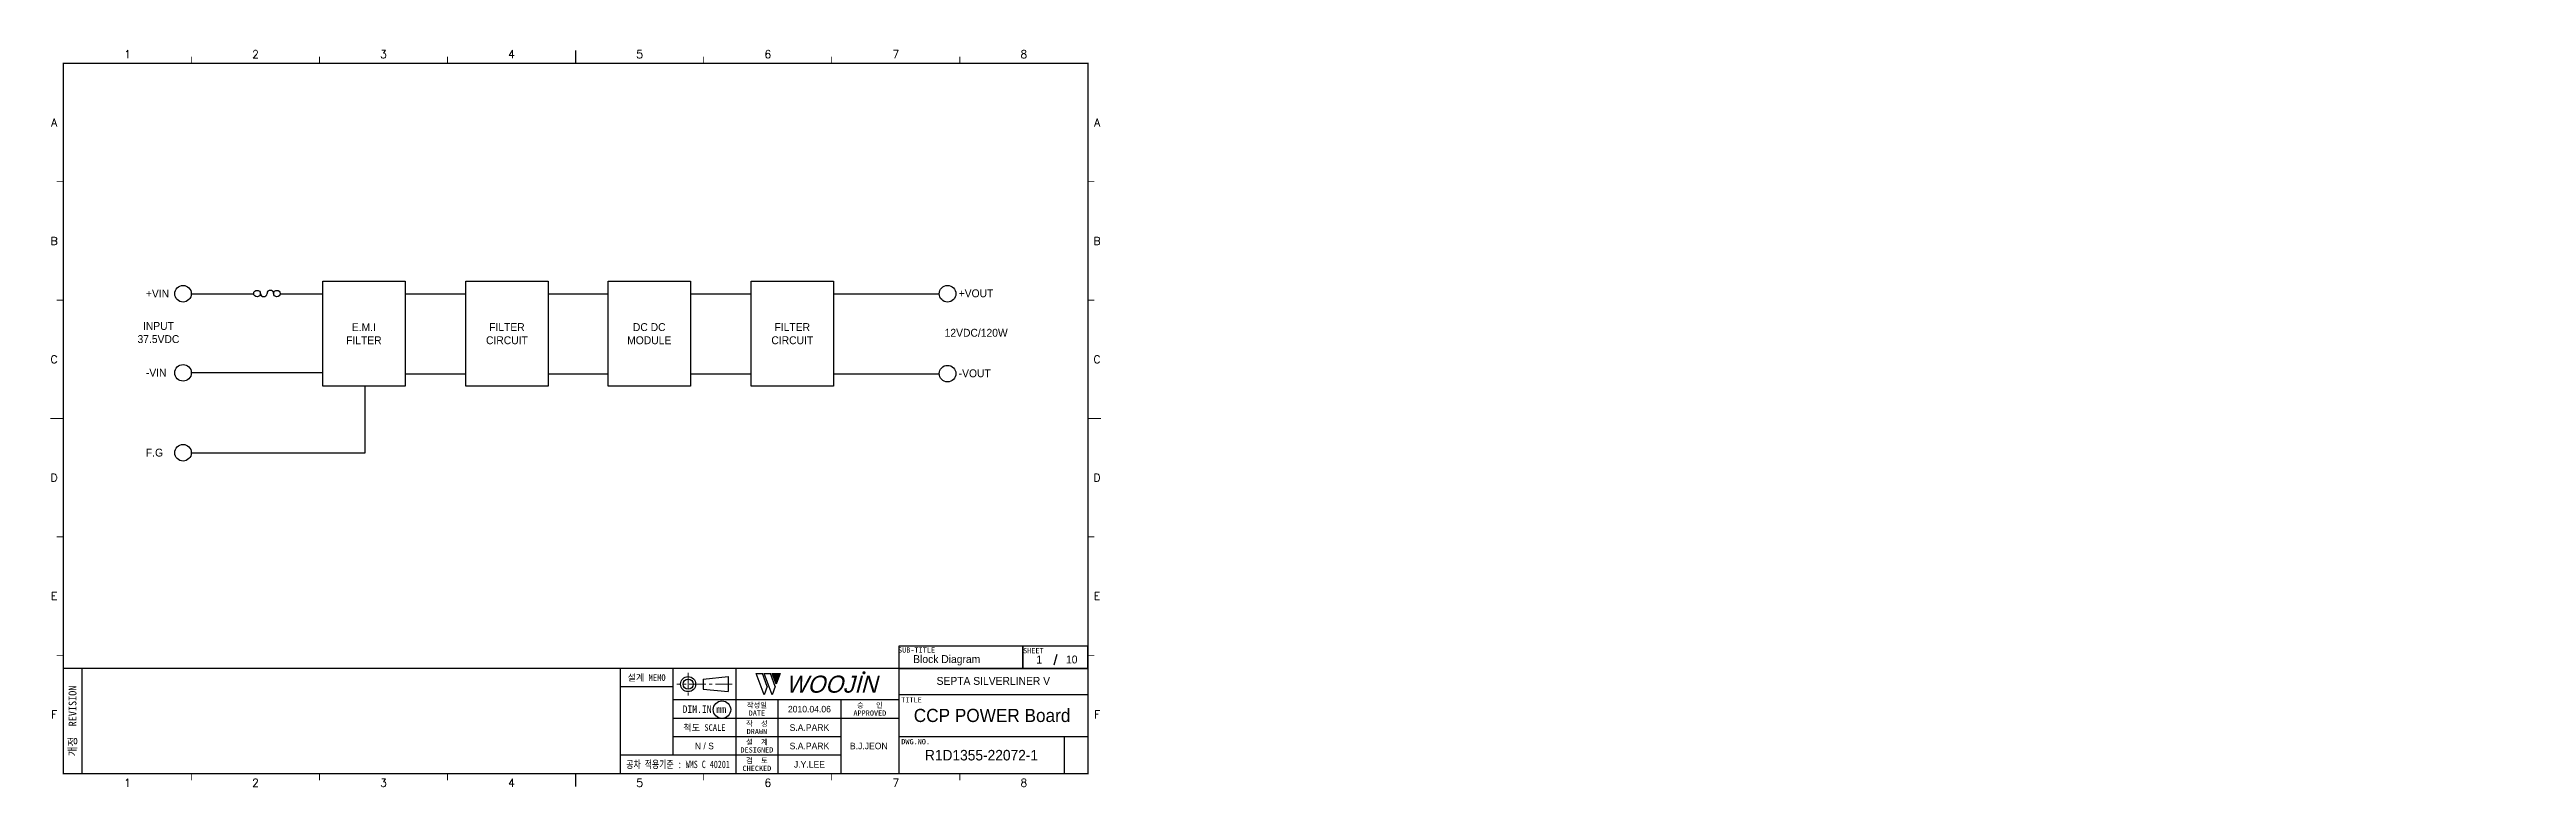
# Model space of a CAD drawing. Extents: x 10 to 953, y 10 to 290.
import ezdxf
from ezdxf.enums import TextEntityAlignment as Align

# ---------------------------------------------------------------- set-up
doc = ezdxf.new("R2010")
doc.units = 0
doc.header["$LTSCALE"] = 5
doc.header["$MEASUREMENT"] = 0
doc.linetypes.add('CENTER', pattern=[2, 1.25, -0.25, 0.25, -0.25])
doc.layers.get('0').update_dxf_attribs({"linetype": 'CONTINUOUS', "lineweight": 25})
doc.layers.add('2', color=2, linetype='CENTER', lineweight=13)
doc.layers.add('6', color=6, linetype='CONTINUOUS', lineweight=13)
for name, color, linetype in [('_______1', 160, 'CONTINUOUS'), ('SHEET', 3, 'CONTINUOUS'), ('문자', 4, 'CONTINUOUS'), ('테두리', 3, 'CONTINUOUS')]:
    doc.layers.add(name, color=color, linetype=linetype)
doc.styles.add('MARK', font='ARLRDBD.TTF')
doc.styles.get("Standard").update_dxf_attribs({"font": 'simplex.shx'})
doc.styles.add('굴림', font='')
doc.styles.add('굴림체', font='')
doc.styles.get('굴림').set_extended_font_data('Gulim')
doc.styles.get('굴림체').set_extended_font_data('GulimChe')

# ---------------------------------------------------------------- blocks, each defined once
blk = doc.blocks.new('B')
at = {"layer": '문자'}
blk.add_hatch(color=7, dxfattribs=at).paths.add_polyline_path([(13.79, 10), (15.31, 6), (16.84, 10)])
at = {"color": 7, "const_width": 0.6}
blk.add_lwpolyline([(48.46, 10.32, 1), (49.06, 10.32, 1)], format="xyb", close=True, dxfattribs=at)
at = {"layer": '문자', "color": 7}
for p, q in [((10.73, 2), (7.68, 10)), ((7.68, 10), (10.09, 10)), ((11.94, 5.16), (10.09, 10)), ((10.73, 10), (13.15, 10)), ((13.79, 2), (10.73, 10)), ((14.99, 5.16), (13.15, 10)), ((13.79, 10), (16.84, 10)), ((15.31, 6), (13.79, 10)), ((16.84, 10), (15.31, 6)), ((11.94, 5.16), (10.73, 2)), ((14.99, 5.16), (13.79, 2))]:
    blk.add_line(p, q, dxfattribs=at)
at = {"layer": '문자', "color": 7, "style": 'MARK', "oblique": 15}
blk.add_text('WOOJIN', height=6.5, dxfattribs=at).set_placement((36.4, 6), align=Align.MIDDLE_CENTER)
blk = doc.blocks.new('C')
at = {"color": 7}
blk.add_line((15, 285), (15, 285), dxfattribs=at)
at = {"layer": '2', "color": 7}
for p, q in [((269.53, 49), (248.48, 49)), ((252.83, 53.35), (252.83, 44.65))]:
    blk.add_line(p, q, dxfattribs=at)
at = {"layer": 'SHEET', "color": 7}
for p, q in [((393.14, 60.3), (392.07, 56.28)), ((22, 55), (22, 15)), ((227, 55), (227, 15)), ((247, 48), (227, 48)), ((247, 55), (247, 22)), ((258.53, 50.9), (268.03, 51.85)), ((258.53, 50.9), (258.53, 47.1)), ((268.03, 51.85), (268.03, 46.15)), ((271, 55), (271, 15)), ((271, 55), (271, 15)), ((333, 55), (333, 15)), ((333, 43), (247, 43)), ((258.53, 47.1), (268.03, 46.15)), ((287, 43), (287, 15)), ((311, 43), (311, 15)), ((405, 45), (333, 45)), ((333, 36), (247, 36)), ((311, 29), (247, 29)), ((405, 29), (333, 29)), ((396, 29), (396, 15)), ((311, 22), (227, 22))]:
    blk.add_line(p, q, dxfattribs=at)
for points in [[(333, 55), (380.19, 55), (380.19, 63.49), (333, 63.49)], [(380.19, 55), (405, 55), (405, 63.49), (380.19, 63.49)]]:
    blk.add_lwpolyline(points, close=True, dxfattribs=at)
for centre, radius in [((252.83, 49), 2.85), ((252.83, 49), 1.9), ((265.7, 39.32), 3.32)]:
    blk.add_circle(centre, radius, dxfattribs=at)
at = {"layer": '테두리', "color": 7}
blk.add_line((405, 285), (405, 15), dxfattribs=at)
for points, const_width in [([(15, 285), (15, 15), (405, 15), (405, 285), (15, 285)], 0.5), ([(63.75, 287.5), (63.75, 285)], 0.3), ([(112.5, 287.5), (112.5, 285)], 0.3), ([(161.25, 287.5), (161.25, 285)], 0.3), ([(210, 290), (210, 285)], 0.5), ([(258.75, 287.5), (258.75, 285)], 0.3), ([(307.5, 287.5), (307.5, 285)], 0.3), ([(356.25, 287.5), (356.25, 285)], 0.3), ([(12.5, 240), (15, 240)], 0.3), ([(407.5, 240), (405, 240)], 0.3), ([(12.5, 195), (15, 195)], 0.3), ([(407.5, 195), (405, 195)], 0.3), ([(10, 150), (15, 150)], 0.5), ([(410, 150), (405, 150)], 0.5), ([(12.5, 105), (15, 105)], 0.3), ([(407.5, 105), (405, 105)], 0.3), ([(12.5, 60), (15, 60)], 0.3), ([(407.5, 60), (405, 60)], 0.3), ([(15, 55), (405, 55)], 0.5), ([(63.75, 12.5), (63.75, 15)], 0.3), ([(112.5, 12.5), (112.5, 15)], 0.3), ([(161.25, 12.5), (161.25, 15)], 0.3), ([(210, 10), (210, 15)], 0.5), ([(258.75, 12.5), (258.75, 15)], 0.3), ([(307.5, 12.5), (307.5, 15)], 0.3), ([(356.25, 12.5), (356.25, 15)], 0.3)]:
    blk.add_lwpolyline(points, dxfattribs=dict(at, const_width=const_width))
at = {"color": 7}
blk.add_blockref('B', (271, 43), dxfattribs=at)
at = {"layer": '문자', "color": 7}
for s, p in [('1', (39.38, 288.5)), ('2', (88.12, 288.5)), ('3', (136.88, 288.5)), ('4', (185.62, 288.5)), ('5', (234.38, 288.5)), ('6', (283.12, 288.5)), ('7', (331.88, 288.5)), ('8', (380.62, 288.5)), ('A', (11.5, 262.5)), ('A', (408.5, 262.5)), ('B', (11.5, 217.5)), ('B', (408.5, 217.5)), ('C', (11.5, 172.5)), ('C', (408.5, 172.5)), ('D', (11.5, 127.5)), ('D', (408.5, 127.5)), ('E', (11.5, 82.5)), ('E', (408.5, 82.5)), ('F', (11.5, 37.5)), ('F', (408.5, 37.5)), ('1', (39.38, 11.5)), ('2', (88.12, 11.5)), ('3', (136.88, 11.5)), ('4', (185.62, 11.5)), ('5', (234.38, 11.5)), ('6', (283.12, 11.5)), ('7', (331.88, 11.5)), ('8', (380.62, 11.5))]:
    blk.add_text(s, height=3, dxfattribs=at).set_placement(p, align=Align.MIDDLE)
at = {"layer": '문자', "color": 7, "style": '굴림체'}
for s, height, p in [('SUB-TITLE', 2, (339.77, 61.98)), ('SHEET', 2, (384.24, 61.74)), ('설계 MEMO', 2.5, (237, 51.5)), ('DIM.IN mm', 2.85, (259, 39.5)), ('작성일', 2, (279, 41)), ('DATE', 2, (279, 38)), ('APPROVED', 2, (322, 38)), ('승   인', 2, (322, 41)), ('척도 SCALE', 2.5, (259, 32.5)), ('작  성', 2, (279, 34)), ('DRAWN', 2, (279, 31)), ('DESIGNED', 2, (279, 24)), ('설  계', 2, (279, 27)), ('검  토', 2, (279, 20)), ('CHECKED', 2, (279, 17))]:
    blk.add_text(s, height=height, dxfattribs=at).set_placement(p, align=Align.MIDDLE_CENTER)
blk.add_text('개정  REVISION', height=3, rotation=90, dxfattribs=at).set_placement((18.5, 35), align=Align.MIDDLE_CENTER)
for s, p in [('TITLE', (333.95, 42.05)), ('DWG.NO.', (333.95, 26.15))]:
    blk.add_text(s, height=2, dxfattribs=at).set_placement(p)
at = {"layer": '문자', "color": 7, "style": '굴림체', "width": 0.75}
blk.add_text('공차 적용기준 : WMS C 40201', height=2.85, dxfattribs=at).set_placement((249, 18.5), align=Align.MIDDLE_CENTER)

msp = doc.modelspace()

# ---------------------------------------------------------------- linework, layer by layer
at = {"layer": '_______1', "color": 7}
for p, q in [((113.73, 202.18), (145.06, 202.18)), ((113.73, 162.28), (113.73, 202.18)), ((145.06, 202.18), (145.06, 162.28)), ((168.18, 202.18), (199.55, 202.18)), ((168.18, 162.28), (168.18, 202.18)), ((199.55, 202.18), (199.55, 162.28)), ((222.36, 202.18), (253.68, 202.18)), ((222.36, 162.28), (222.36, 202.18)), ((253.68, 202.18), (253.68, 162.28)), ((276.81, 202.18), (308.18, 202.18)), ((276.81, 162.28), (276.81, 202.18)), ((308.18, 202.18), (308.18, 162.28)), ((63.7, 197.43), (73.19, 197.43)), ((72.87, 197.43), (83.33, 197.43)), ((83, 197.43), (87.43, 197.43)), ((97.56, 197.43), (102.95, 197.43)), ((102.63, 197.43), (113.73, 197.43)), ((145.06, 197.43), (167.86, 197.43)), ((199.55, 197.43), (222.36, 197.43)), ((253.68, 197.43), (276.49, 197.43)), ((308.18, 197.43), (348.39, 197.43)), ((113.73, 167.37), (63.72, 167.37)), ((145.06, 162.28), (113.73, 162.28)), ((129.86, 136.95), (129.86, 162.28)), ((145.06, 167.03), (167.86, 167.03)), ((199.55, 162.28), (168.18, 162.28)), ((199.55, 167.03), (222.36, 167.03)), ((253.68, 162.28), (222.36, 162.28)), ((253.68, 167.03), (276.49, 167.03)), ((308.18, 162.28), (276.81, 162.28)), ((308.18, 167.03), (348.39, 167.03)), ((332.55, 167.03), (348.39, 167.03)), ((63.7, 136.95), (129.86, 136.95))]:
    msp.add_line(p, q, dxfattribs=at)
for centre in [(60.56, 197.45), (351.57, 197.45), (60.56, 167.37), (351.57, 167.05), (60.56, 136.97)]:
    msp.add_circle(centre, 3.16, dxfattribs=at)
for points, knots in [([(88.72, 196.23), (89.44, 196.23), (89.96, 196.79), (89.96, 197.47), (89.96, 198.2), (89.44, 198.72), (88.72, 198.72), (88.03, 198.72), (87.47, 198.2), (87.47, 197.47), (87.47, 196.79), (88.03, 196.23), (88.72, 196.23)], [0, 0, 0, 0, 1, 1, 1, 2, 2, 2, 3, 3, 3, 4, 4, 4, 4]), ([(95.03, 197.47), (95.03, 198.2), (94.51, 198.72), (93.78, 198.72), (93.1, 198.72), (92.54, 198.2), (92.54, 197.47)], [0, 0, 0, 0, 1, 1, 1, 2, 2, 2, 2]), ([(96.32, 196.23), (97.04, 196.23), (97.56, 196.79), (97.56, 197.47), (97.56, 198.2), (97.04, 198.72), (96.32, 198.72), (95.63, 198.72), (95.07, 198.2), (95.07, 197.47), (95.07, 196.79), (95.63, 196.23), (96.32, 196.23)], [0, 0, 0, 0, 1, 1, 1, 2, 2, 2, 3, 3, 3, 4, 4, 4, 4]), ([(90.04, 197.47), (90.12, 196.83), (90.65, 196.35), (91.29, 196.35), (91.93, 196.35), (92.46, 196.83), (92.54, 197.47)], [0, 0, 0, 0, 1, 1, 1, 2, 2, 2, 2])]:
    msp.add_open_spline(points, degree=3, knots=knots, dxfattribs=at)

# ---------------------------------------------------------------- block references
msp.add_blockref('C', (0, 0))

# ---------------------------------------------------------------- texts
at = {"style": '굴림'}
for s, height, p in [('Block Diagram', 3, (351.26, 58.53)), ('1', 3, (386.46, 58.33)), ('10', 3, (398.85, 58.38)), ('SEPTA SILVERLINER V', 3, (369, 50.24)), ('2010.04.06', 2.5, (299, 39.5)), ('CCP POWER Board', 5, (368.53, 37.11)), ('S.A.PARK', 2.5, (299, 32.5)), ('N / S', 2.5, (259, 25.5)), ('S.A.PARK', 2.5, (299, 25.5)), ('J.Y.LEE', 2.5, (299, 18.5)), ('B.J.JEON', 2.5, (321.59, 25.5)), ('R1D1355-22072-1', 4, (364.5, 22))]:
    msp.add_text(s, height=height, dxfattribs=at).set_placement(p, align=Align.MIDDLE_CENTER)
at = {"char_height": 3, "style": '굴림'}
for s, width, insert, attachment_point in [('+VIN', 18.9647, (46.43, 199.01), 1), ('+VOUT', 18.9647, (355.81, 199.09), 1), ('INPUT\\P37.5VDC', 18.9647, (51.2, 186.69), 2), ('E.M.I\\PFILTER', 31.3289, (129.39, 182.23), 5), ('FILTER\\PCIRCUIT', 31.3289, (183.85, 182.23), 5), ('DC DC\\PMODULE', 31.3289, (238.02, 182.23), 5), ('FILTER\\PCIRCUIT', 31.3289, (292.47, 182.23), 5), ('12VDC/120W', 18.9647, (350.47, 184.09), 1), ('-VIN', 18.9647, (46.43, 168.93), 1), ('-VOUT', 18.9647, (355.81, 168.68), 1), ('F.G', 18.9647, (46.43, 138.52), 1)]:
    msp.add_mtext_dynamic_manual_height_columns(s, width=width, gutter_width=15, heights=[0], dxfattribs=dict(at, insert=insert, attachment_point=attachment_point))
at = {"layer": '6', "char_height": 3.5278, "width": 39.2183, "attachment_point": 4}
for insert in [(295.11, 181.28), (295.11, 173.63)]:
    msp.add_mtext('{\\fﾱﾼﾸﾲ|b0|i0|c129;\\C7;', dxfattribs=dict(at, insert=insert))
at = {"layer": '6', "color": 4, "char_height": 3, "attachment_point": 4, "style": '굴림체'}
for insert, width in [((905.28, 137.42), 36.962), ((952.58, 106.26), 52.2944), ((952.58, 102.14), 52.2944), ((573.67, 73.54), 36.962)]:
    msp.add_mtext('{\\fﾱﾼﾸﾲ|b0|i0|c129;\\C7;', dxfattribs=dict(at, insert=insert, width=width))

doc.saveas('drawing.dxf')
